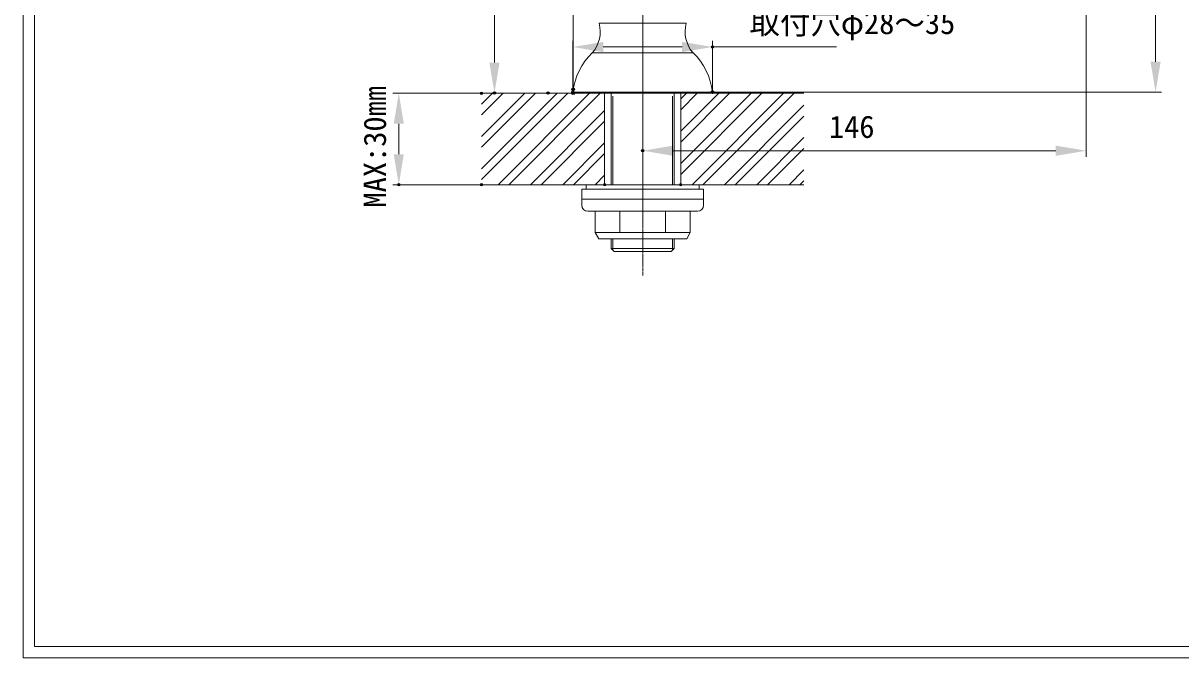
# Model space of a CAD drawing. Units: millimetres, scale not verified. Extents: x -354 to 354, y -245 to 245.
# Drawn here: x -354.1 to 25.7, y -245 to -36.9 of the extents above; entities that cross this region are included whole.
import ezdxf
from ezdxf.enums import TextEntityAlignment as Align

# ---------------------------------------------------------------- set-up
doc = ezdxf.new("R2010")
doc.units = ezdxf.units.MM
doc.header["$LTSCALE"] = 2
doc.header["$PDMODE"] = 32
doc.header["$PDSIZE"] = 0.8
for name, pattern in [('USER2', [4, 2.5, -0.5, 0.5, -0.5]), ('USER3', [0.6, 0.375, -0.075, 0.075, -0.075]), ('USER5', [30.01, 24, -3, 0.01, -3])]:
    doc.linetypes.add(name, pattern=pattern)
for name, color, linetype, lineweight in [('0-0_0', 7, 'Continuous', 18), ('0-C_ﾍｼｲ�1', 1, 'USER5', 18), ('1-4_02___PRT_ALL_AXES', 7, 'Continuous', 18)]:
    doc.layers.add(name, color=color, linetype=linetype, lineweight=lineweight)
doc.layers.add('0-7_DEFPOINTS', color=7, linetype='Continuous')
doc.styles.add('ＭＳ ゴシック', font='')
doc.styles.get('ＭＳ ゴシック').set_extended_font_data('MS Gothic')

# ---------------------------------------------------------------- blocks, each defined once
blk = doc.blocks.new('11')
at = {"layer": '0-0_0', "color": 1, "linetype": 'USER2'}
blk.add_line((2189.823, -132.553), (2189.823, -159.968), dxfattribs=at)
at = {"layer": '0-0_0'}
for p, q in [((2180.223, -138.207), (2169.823, -138.207)), ((2169.823, -138.207), (2169.823, -140.207)), ((2180.223, -138.207), (2199.423, -138.207)), ((2174.235, -142.207), (2171.823, -142.207)), ((2174.235, -142.207), (2174.235, -149.207)), ((2174.235, -142.207), (2205.412, -142.207)), ((2182.372, -149.207), (2182.372, -142.207)), ((2197.274, -149.207), (2197.274, -142.207)), ((2207.823, -142.207), (2205.412, -142.207)), ((2205.412, -142.207), (2205.412, -149.207)), ((2175.39, -151.207), (2174.235, -149.207)), ((2174.235, -149.207), (2205.412, -149.207)), ((2178.823, -151.207), (2175.39, -151.207)), ((2178.823, -151.207), (2200.823, -151.207)), ((2204.257, -151.207), (2200.823, -151.207)), ((2205.412, -149.207), (2204.257, -151.207))]:
    blk.add_line(p, q, dxfattribs=at)
blk.add_lwpolyline([(2209.823, -140.207), (2209.823, -138.207), (2199.423, -138.207)], dxfattribs=at)
for centre, start, end in [((2171.823, -140.207), 180, 270), ((2207.823, -140.207), 270, 0)]:
    blk.add_arc(centre, 2, start, end, dxfattribs=at)
blk = doc.blocks.new('13')
at = {"layer": '0-0_0'}
blk.add_lwpolyline([(2178.008, -171.548), (2215.008, -171.548), (2215.008, -173.048), (2178.008, -173.048)], close=True, dxfattribs=at)
blk = doc.blocks.new('14')
at = {"layer": '0-0_0'}
blk.add_lwpolyline([(2175.569, -141.485), (2215.469, -141.485), (2215.469, -138.285), (2175.569, -138.285)], close=True, dxfattribs=at)
blk = doc.blocks.new('D51')
at = {"layer": '0-0_0', "color": 3}
for p, q in [((1064.595, 433.28), (915.168, 433.28)), ((917.168, 423.28), (917.168, 214.278)), ((934.425, 204.278), (915.168, 204.278))]:
    blk.add_line(p, q, dxfattribs=at)
for points in [[(915.501, 423.28), (918.834, 423.28), (917.168, 433.28)], [(915.501, 214.278), (918.834, 214.278), (917.168, 204.278)]]:
    blk.add_solid(points, dxfattribs=at)
at = {"layer": '0-7_DEFPOINTS'}
for p in [(1064.895, 433.28), (917.168, 204.278), (934.725, 204.278)]:
    blk.add_point(p, dxfattribs=at)
at = {"layer": '0-0_0', "style": 'ＭＳ ゴシック'}
blk.add_text('229', height=7.331, rotation=90, dxfattribs=at).set_placement((915.168, 305.446), align=Align.BOTTOM_LEFT)
blk = doc.blocks.new('D52')
at = {"layer": '0-0_0', "color": 3}
for p, q in [((942.996, 204.527), (942.996, 449.988)), ((1122.939, 357.97), (1122.939, 449.988)), ((952.996, 447.988), (1112.939, 447.988))]:
    blk.add_line(p, q, dxfattribs=at)
for points in [[(952.996, 449.654), (952.996, 446.321), (942.996, 447.988)], [(1112.939, 449.654), (1112.939, 446.321), (1122.939, 447.988)]]:
    blk.add_solid(points, dxfattribs=at)
at = {"layer": '0-7_DEFPOINTS'}
for p in [(1122.939, 447.988), (1122.939, 357.67), (942.996, 204.227)]:
    blk.add_point(p, dxfattribs=at)
at = {"layer": '0-0_0', "style": 'ＭＳ ゴシック'}
blk.add_text('180', height=7.331, dxfattribs=at).set_placement((1022.134, 449.988), align=Align.BOTTOM_LEFT)
blk = doc.blocks.new('D55')
at = {"layer": '0-0_0', "color": 3}
for p, q in [((1111.33, 354.105), (1111.33, 183.375)), ((965.805, 248.978), (965.805, 183.375)), ((1101.33, 185.375), (975.805, 185.375))]:
    blk.add_line(p, q, dxfattribs=at)
for points in [[(975.805, 187.041), (975.805, 183.708), (965.805, 185.375)], [(1101.33, 187.041), (1101.33, 183.708), (1111.33, 185.375)]]:
    blk.add_solid(points, dxfattribs=at)
at = {"layer": '0-7_DEFPOINTS'}
for p in [(1111.33, 354.405), (965.805, 249.278), (965.805, 185.375)]:
    blk.add_point(p, dxfattribs=at)
at = {"layer": '0-0_0', "style": 'ＭＳ ゴシック'}
blk.add_text('146', height=7.331, dxfattribs=at).set_placement((1026.9, 187.375), align=Align.BOTTOM_LEFT)
blk = doc.blocks.new('X96')
at = {"layer": '0-0_0', "color": 3}
for p, q in [((353.402, -60.255), (356.988, -56.669)), ((353.402, -70.862), (367.595, -56.669)), ((353.402, -81.468), (378.201, -56.669)), ((353.402, -63.791), (360.524, -56.669)), ((353.402, -74.397), (371.13, -56.669)), ((353.402, -85.004), (381.737, -56.669)), ((358.808, -86.669), (388.808, -56.669)), ((362.344, -86.669), (392.344, -56.669)), ((418.761, -58.536), (420.628, -56.669)), ((418.761, -69.142), (431.234, -56.669)), ((418.761, -79.749), (441.841, -56.669)), ((418.761, -62.071), (424.163, -56.669)), ((418.761, -72.678), (434.77, -56.669)), ((418.761, -83.284), (445.377, -56.669)), ((422.448, -86.669), (452.448, -56.669)), ((425.983, -86.669), (455.983, -56.669)), ((433.054, -86.669), (459.121, -60.603)), ((369.415, -86.669), (393.761, -62.322)), ((436.59, -86.669), (459.121, -64.138)), ((372.95, -86.669), (393.761, -65.858)), ((443.661, -86.669), (459.121, -71.21)), ((380.021, -86.669), (393.761, -72.929)), ((447.196, -86.669), (459.121, -74.745)), ((383.557, -86.669), (393.761, -76.465)), ((390.628, -86.669), (393.761, -83.536)), ((454.267, -86.669), (459.121, -81.816)), ((457.803, -86.669), (459.121, -85.352))]:
    blk.add_line(p, q, dxfattribs=at)
blk = doc.blocks.new('17')
at = {"layer": '0-0_0'}
for p, q in [((459.121, -56.669), (353.402, -56.669)), ((393.761, -86.669), (393.761, -56.669)), ((418.761, -86.669), (418.761, -56.669)), ((459.121, -86.669), (353.402, -86.669))]:
    blk.add_line(p, q, dxfattribs=at)
blk.add_blockref('X96', (0, 0), dxfattribs=at)
blk = doc.blocks.new('D85')
at = {"layer": '0-0_0', "color": 3}
for p, q in [((1111.595, 354.602), (1136.056, 354.602)), ((1134.056, 214.578), (1134.056, 344.602)), ((989.019, 204.578), (1136.056, 204.578))]:
    blk.add_line(p, q, dxfattribs=at)
for points in [[(1132.389, 344.602), (1135.723, 344.602), (1134.056, 354.602)], [(1132.389, 214.578), (1135.723, 214.578), (1134.056, 204.578)]]:
    blk.add_solid(points, dxfattribs=at)
at = {"layer": '0-7_DEFPOINTS'}
for p in [(1111.295, 354.602), (1134.056, 354.602), (988.719, 204.578)]:
    blk.add_point(p, dxfattribs=at)
at = {"layer": '0-0_0', "style": 'ＭＳ ゴシック'}
blk.add_text('150', height=7.331, rotation=90, dxfattribs=at).set_placement((1132.056, 268.757), align=Align.BOTTOM_LEFT)
blk = doc.blocks.new('D86')
at = {"layer": '0-0_0', "color": 3}
for p, q in [((942.996, 205.796), (942.996, 277.058)), ((1051.294, 275.058), (952.996, 275.058)), ((1061.294, 251.382), (1061.294, 277.058))]:
    blk.add_line(p, q, dxfattribs=at)
for points in [[(952.996, 276.725), (952.996, 273.392), (942.996, 275.058)], [(1051.294, 276.725), (1051.294, 273.392), (1061.294, 275.058)]]:
    blk.add_solid(points, dxfattribs=at)
at = {"layer": '0-7_DEFPOINTS'}
for p in [(942.996, 275.058), (1061.294, 251.082), (942.996, 205.496)]:
    blk.add_point(p, dxfattribs=at)
at = {"layer": '0-0_0', "style": 'ＭＳ ゴシック'}
blk.add_text('118', height=7.331, dxfattribs=at).set_placement((992.145, 277.058), align=Align.BOTTOM_LEFT)

msp = doc.modelspace()

# ---------------------------------------------------------------- linework, layer by layer
at = {"layer": '0-0_0'}
for p, q in [((-354.064, -245.01), (-354.064, 245.06)), ((-350.32, -241.266), (-350.32, 241.316)), ((-165.119, -36.861), (-136.524, -36.861)), ((-167.377, -46.596), (-134.266, -46.596)), ((-127.897, -59.493), (-173.746, -59.493)), ((-161.121, -59.893), (-161.121, -89.845)), ((-140.521, -59.893), (-140.521, -89.845)), ((-161.121, -107.545), (-161.121, -110.793)), ((-140.521, -107.545), (-140.521, -110.793)), ((-161.121, -110.793), (-140.521, -110.793)), ((-161.121, -110.793), (-160.121, -111.793)), ((-160.121, -111.793), (-141.521, -111.793)), ((-140.521, -110.793), (-141.521, -111.793)), ((-350.32, -202.668), (-350.32, -241.266)), ((-350.32, -241.266), (350.352, -241.266)), ((-324.773, -241.266), (-350.32, -241.266)), ((-354.064, -245.01), (354.096, -245.01))]:
    msp.add_line(p, q, dxfattribs=at)
at = {"layer": '0-0_0', "color": 1, "linetype": 'USER3'}
msp.add_line((-150.821, 43.329), (-150.821, -119.793), dxfattribs=at)
at = {"layer": '0-0_0', "color": 3}
for p, q in [((-173.746, -59.193), (-173.746, -42.665)), ((-163.746, -44.665), (-137.897, -44.665)), ((-127.897, -59.193), (-127.897, -42.665)), ((-127.897, -44.665), (-87.23, -44.665)), ((-203.981, -59.845), (-232.831, -59.845)), ((-230.831, -69.845), (-230.831, -79.845)), ((-203.981, -89.845), (-232.831, -89.845))]:
    msp.add_line(p, q, dxfattribs=at)
at = {"layer": '0-0_0', "color": 6}
for p, q in [((-160.621, -60.793), (-160.621, -89.845)), ((-141.021, -60.793), (-141.021, -89.845)), ((-160.621, -107.545), (-160.621, -111.293)), ((-141.021, -107.545), (-141.021, -111.293))]:
    msp.add_line(p, q, dxfattribs=at)
at = {"layer": '0-0_0'}
for centre, radius, start, end in [((-175.191, -39.654), 10.452, 318.38171, 15.49421), ((-126.452, -39.654), 10.452, 164.50579, 221.61829), ((-152.538, -61.945), 21.349, 134.03146, 173.4062), ((-149.105, -61.945), 21.349, 6.5938, 45.96854)]:
    msp.add_arc(centre, radius, start, end, dxfattribs=at)
for p in [(-127.897, -44.665), (-203.681, -59.845), (-173.746, -59.493), (-127.897, -59.493), (-230.831, -89.845), (-203.681, -89.845), (-163.321, -89.845), (-138.321, -89.845)]:
    msp.add_point(p, dxfattribs=at)
at = {"layer": '0-0_0', "color": 3}
for points in [[(-163.746, -42.998), (-163.746, -46.332), (-173.746, -44.665)], [(-137.897, -42.998), (-137.897, -46.332), (-127.897, -44.665)], [(-232.498, -69.845), (-229.164, -69.845), (-230.831, -59.845)], [(-232.498, -79.845), (-229.164, -79.845), (-230.831, -89.845)]]:
    msp.add_solid(points, dxfattribs=at)
at = {"layer": '0-C_ﾍｼｲ�1'}
msp.add_line((-150.821, -98.103), (-150.821, -55.563), dxfattribs=at)
at = {"layer": '1-4_02___PRT_ALL_AXES'}
for p, q in [((-169.321, -59.793), (-169.321, -59.493)), ((-169.321, -59.793), (-132.321, -59.793)), ((-132.321, -59.793), (-132.321, -59.493))]:
    msp.add_line(p, q, dxfattribs=at)

# ---------------------------------------------------------------- block references
at = {"layer": '0-0_0'}
for name, p in [('D52', (-1116.616, -264.072)), ('D51', (-1116.616, -264.072)), ('D55', (-1116.616, -264.072)), ('D85', (-1116.616, -264.072)), ('D86', (-1116.616, -264.072)), ('17', (-557.083, -3.176)), ('11', (-2340.645, 43.662)), ('13', (-2347.33, 81.703)), ('14', (-2346.34, 46.94))]:
    msp.add_blockref(name, p, dxfattribs=at)

# ---------------------------------------------------------------- texts
at = {"layer": '0-0_0', "style": 'ＭＳ ゴシック'}
msp.add_text('取付穴φ28～35', height=7.331, dxfattribs=at).set_placement((-115.794, -42.65), align=Align.BOTTOM_LEFT)
msp.add_text('MAX:30㎜', height=7.331, rotation=90, dxfattribs=at).set_placement((-232.831, -97.345), align=Align.BOTTOM_LEFT)

doc.saveas('drawing.dxf')
